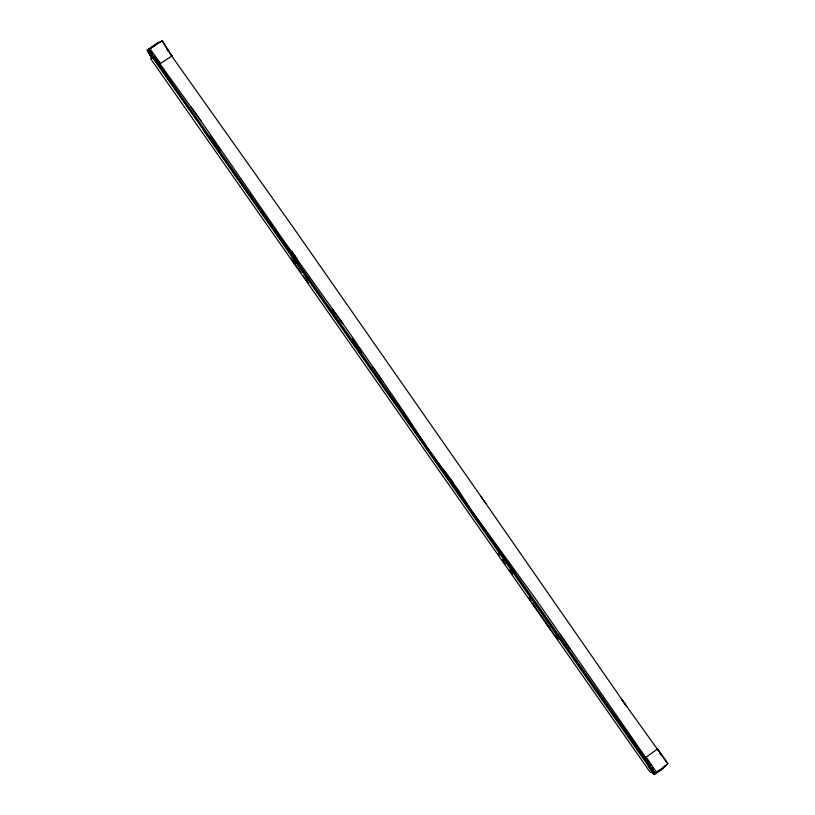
<?xml version="1.0" encoding="UTF-8"?>
<svg xmlns="http://www.w3.org/2000/svg" width="815" height="815" viewBox="0 0 815 815"><rect width="100%" height="100%" fill="white"/><g stroke="black" fill="none" stroke-linecap="round" stroke-linejoin="round"><path stroke-width="1.22" d="M160.545 63.438L172.026 55.97L162.389 40.923L156.663 43.44L150.215 48.289M149.848 52.486L153.23 57.437C152.273 55.237 144.123 48.849 149.991 48.829L159.852 62.521L159.608 63.743M652.601 772.396C656.849 777.215 652.061 768.871 650.737 768.056L654.282 772.977L654.241 774.148L652.255 772.467M152.802 56.775L150.541 58.354L150.826 58.965L650.085 772.05C650.604 773.455 653.671 771.306 652.53 770.338L147.484 49.919L149.288 51.345L159.139 64.487L644.787 758.184L653.813 771.927L654.15 774.107L654.17 772.966L650.706 768.036M658.836 770.633L654.71 773.771L652.52 772.162L654.455 774.056L665.723 765.927L667.811 763.431L658.163 749.454L657.216 749.056M203.424 130.176L652.672 772.151C655.474 775.972 663.349 768.199 664.745 765.835M148.259 49.277L147.464 50.387L151.794 57.091M148.605 52.038L151.967 57.009C148.228 54.401 147.087 46.221 148.524 52.007M150.398 50.55L149.267 48.503L147.546 50.285L151.896 57.081L147.658 50.265L158.11 42.849M667.831 763.675L662.33 768.759L655.739 772.661M655.912 773.007L654.333 774.067L652.54 772.039M647.548 763.298L654.455 774.056M653.732 773.425C655.28 775.737 651.949 768.26 650.615 768.015M650.981 768.26L654.639 773.771C652.601 773.934 656.992 774.097 656.432 772.162L646.927 758.205L645.867 757.94M654.404 773.486L652.581 772.06L653.987 773.751L654.445 773.354L653.956 773.73L654.414 773.374M158.283 64.171L148.656 50.224L147.658 50.245L153.23 57.478L147.688 49.868L148.809 51.987M147.627 50.194L151.947 56.143M149.644 48.421L148.738 49.491M655.596 772.905L656.452 773.038M154.351 45.762L149.532 48.747M656.299 773.221L657.298 772.172L656.564 771.713M154.422 56.133L200.938 120.905L281.297 237.175L347.832 330.615L403.15 410.862L427.274 447.608L448.016 476.052M149.237 49.226L154.789 45.273M158.385 64.731L159.984 63.387L158.436 61.716M147.861 50.235L149.318 48.859M661.749 769.095L655.739 772.64M147.607 50.306L162.083 40.75L166.229 47.484M663.41 767.72L664.928 766.65M150.174 48.146L154.015 45.681M659.722 770.358L654.231 773.741L652.744 772.111L654.404 773.832M166.484 48.645L293.797 228.251L485.893 503.558M645.011 758.021L657.461 748.995L658.54 750.961M651.236 765.428L534.986 598.037L472.812 512.289M646.03 757.879L650.37 764.602M148.075 50.245L147.556 50.53L148.147 50.958L147.566 50.489L148.249 50.255M148.106 50.184L147.556 50.489L152.252 57.386L148.575 52.343L151.865 56.826M655.586 772.773L657.287 772.06M654.272 773.812L650.828 768.148M148.911 51.844C144.673 45.732 150.816 57.417 152.161 57.926M155.37 60.239L148.483 50.326L147.474 49.98L148.962 52.761M147.831 50.571L147.505 50.153L152.099 56.408M149.257 51.752L147.474 49.98L151.936 56.969L147.607 50.092M652.458 771.326L654.445 773.995L652.683 772.07M662.452 756.463L660.048 752.917M147.831 49.99L152.313 56.357L148.249 50.387M652.723 772.08L654.425 774.005M149.288 51.345L154.768 58.466M652.357 771.662L652.784 772.202M170.661 54.198L172.026 55.97M149.247 52.995L151.906 56.938L147.383 50.204L152.201 56.48M150.734 54.34L147.984 50.398L152.12 56.357L147.963 50.856L148.911 52.14M448.087 476.001L453.334 483.071L442.82 468.961L458.458 490.273L477.529 519.746M652.998 772.182L654.557 773.843L650.91 768.046L654.394 772.966M555.025 635.068L558.051 639.103M557.837 639.306L545.785 623.057M274.777 231.053L276.275 233.08M663.033 757.441L666.405 762.015M288.479 250.623L286.259 247.587L288.469 250.694M499.585 552.213L497.384 549.178M510.883 572.048L509.406 569.991L512.38 574.086M550.502 629.007L532.348 603.11L535.791 608.408M389.03 394.124L391.251 397.18M434.548 459.263L436.015 461.209M459.079 494.369L460.557 496.396M248.066 192.758L251 196.884M303.149 275.786L308.376 282.978M154.229 59.149L155.655 61.115M304.841 277.671L307.072 280.747M631.656 740.285L629.414 737.198L631.584 740.326M280.778 239.203L285.23 245.356M343.451 329.117L345.672 332.194M359.425 351.846L356.471 347.761L358.6 350.868M364.529 359.048L365.986 361.096M647.344 763.421L648.76 765.346L647.416 763.37M307.408 277.497L308.875 279.565M331.888 312.583L333.355 314.631M575.594 660.568L577.815 663.644M644.797 759.111L654.73 772.936L647.681 763.125M269.734 223.768L266.79 219.683L268.227 221.772M503.303 557.307L507.755 563.491M644.859 759.193L646.264 761.159M659.355 751.95L621.692 699.392L626.847 706.636L480.83 496.345M292.178 255.737L295.142 259.863M440.446 467.372L443.38 471.498M613.125 714.378L614.571 716.466M661.036 754.731L659.712 752.846L661.036 754.67M152.13 56.429L147.953 50.561L152.099 56.49M649.504 766.08L647.314 763.125L648.73 765.163M200.938 120.905L190.669 106.449M156.714 62.378L158.11 64.334L156.745 62.225M542.973 614.153L544.44 616.221M647.375 763.095L648.791 765.081M594.329 687.503L595.785 689.572M298.239 268.38L301.163 272.526M337.756 320.804L340.67 324.961M403.537 414.866L402.08 412.798L403.445 414.886M621.193 725.707L622.65 727.775M647.314 763.146L649.575 766.334M357.194 345.601L352.131 338.357L361.829 353.119M151.05 51.488L152.364 53.372M652.316 767.435L653.64 769.309M148.371 50.561L153.21 57.468M155.879 61.206L154.493 59.23L155.787 61.135M447.792 477.702L450.695 481.859M209.608 138.122L211.116 140.19M228.424 164.987L229.871 167.055M234.211 173.259L237.145 177.375M247.994 192.86L250.164 195.957M253.781 201.111L255.941 204.219M261.014 211.442L262.45 213.51L261.024 211.472M293.543 257.917L294.989 259.985M305.075 274.451L307.245 277.548M312.308 284.781L313.755 286.839M318.095 293.033L319.541 295.101M350.613 339.529L352.09 341.577M369.409 366.373L370.856 368.441M383.203 385.974L384.639 388.052M394.755 402.498L396.925 405.595M407.734 421.1L409.904 424.197M413.521 429.362L415.691 432.459M420.754 439.682L422.201 441.75M446.09 475.828L448.26 478.925M453.293 486.158L454.77 488.226M459.079 494.42L461.249 497.517M464.856 502.682L467.026 505.779M472.089 513.012L473.535 515.07M478.639 522.293L480.819 525.39M504.668 559.477L506.115 561.545M510.455 567.729L511.902 569.787M516.18 576.022L518.34 579.119M523.403 586.352L524.85 588.41M529.19 594.614L530.636 596.682M555.993 632.797L557.44 634.854M561.78 641.059L563.226 643.116M592.118 684.488L595.765 689.582M599.361 694.818L602.254 698.954M605.881 704.028L608.774 708.255M638.389 750.472L640.57 753.59M581.462 668.84L583.652 671.968M635.914 747.111L637.259 749.036M477.875 521.274L479.322 523.332M586.331 676.216L588.501 679.313M383.203 385.913L384.649 387.981M240.812 182.417L243.705 186.554M204.565 130.879L147.24 50.031L152.13 57.753M560.129 634.477L570.255 649.015M452.152 483.937L457.205 491.211M467.189 505.646L468.635 507.725M189.508 109.078L192.411 113.244M153.281 57.233L148.442 50.265L155.37 60.31M654.414 773.221L650.706 768.331L654.18 773.333M634.467 744.492L637.361 748.659M652.693 771.347L654.557 773.7L653.956 773.221M510.648 567.658L512.095 569.746M295.376 259.893L286.686 247.424L297.465 263.031M504.964 563.817L502.081 559.65L504.964 563.817M626.98 734.02L629.139 737.147M548.841 622.436L551.724 626.603M215.292 143.246L210.28 135.973L219.948 150.755M600.146 695.786L602.295 698.913M472.975 513.98L475.125 517.118M396.335 404.444L397.761 406.532M157.305 63.183L154.575 59.21L155.889 61.156M373.005 367.066L383.009 381.685M255.299 203.129L256.725 205.217M650.798 768.351L652.815 771.306M148.32 52.048L152.211 57.784M343.492 329.138L346.324 333.315M459.324 494.348L462.146 498.546M350.735 339.447L352.864 342.585M293.278 261.045L295.407 264.192M298.015 268.522L290.965 257.968M659.814 752.846L661.719 755.678M149.553 52.802L152.12 56.632M166.851 48.452L168.756 51.325M634.641 744.401L638.125 749.668M149.155 52.965L151.682 56.785M652.907 772.009L653.773 773.333M528.925 597.823L530.983 601.001L528.925 597.843M497.884 553.324L499.249 555.443M148.727 52.099L147.688 50.398M342.687 323.412L332.265 309.17L342.667 323.433M185.82 103.974L183.599 100.917L185.82 103.963M652.784 771.01L650.696 768.138L652.784 771.01M296.792 258.61L291.709 251.407L296.792 258.61M391.159 397.312L388.969 394.205L391.159 397.312M158.059 64.375L156.674 62.398L158.079 64.405M243.654 186.655L242.198 184.597L243.654 186.666M339.814 324.013L337.654 320.896L339.814 324.013M550.94 625.563L548.76 622.466L550.909 625.574M152.456 56.337L149.654 52.333L152.385 56.245M652.672 772.151L647.681 764.776L652.611 772.172M152.008 56.734L149.451 52.934L152.008 56.775"/></g></svg>
